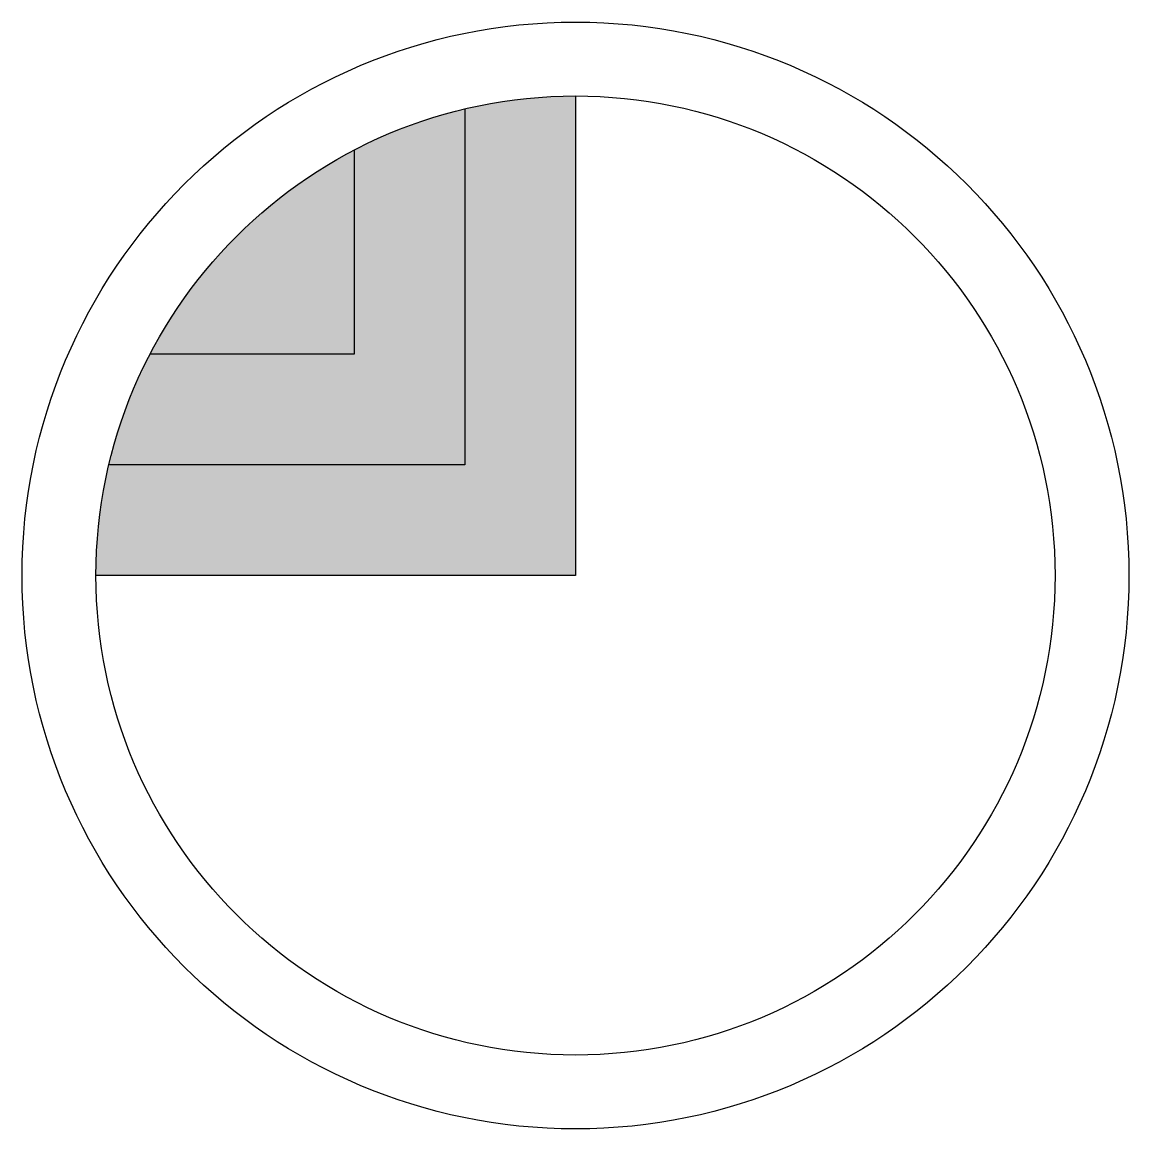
# Model space of a CAD drawing. Header units: feet. Extents: x -0.5 to 0.5, y -0.5 to 0.5.
import ezdxf

# ---------------------------------------------------------------- set-up
doc = ezdxf.new("R2010")
doc.units = ezdxf.units.FT
doc.header["$MEASUREMENT"] = 0

msp = doc.modelspace()

# ---------------------------------------------------------------- linework, layer by layer
at = {"elevation": 1.0001}
for points in [[(0, 0.4333), (0, 0), (-0.4333, 0)], [(-0.1, 0.4216), (-0.1, 0.1), (-0.4216, 0.1)], [(-0.2, 0.3844), (-0.2, 0.2), (-0.3844, 0.2)]]:
    msp.add_lwpolyline(points, dxfattribs=at)
at = {"const_width": 0.4333, "elevation": 1.0001}
msp.add_lwpolyline([(0, 0.2167, 0.41421), (-0.2167, 0, 0.41421)], format="xyb", dxfattribs=at)
for centre, radius in [((0, 0, 1), 0.5), ((0, 0, 1.0001), 0.4333)]:
    msp.add_circle(centre, radius)
at = {"layer": 'Defpoints'}
msp.add_point((0, 0), dxfattribs=at)

doc.saveas('drawing.dxf')
